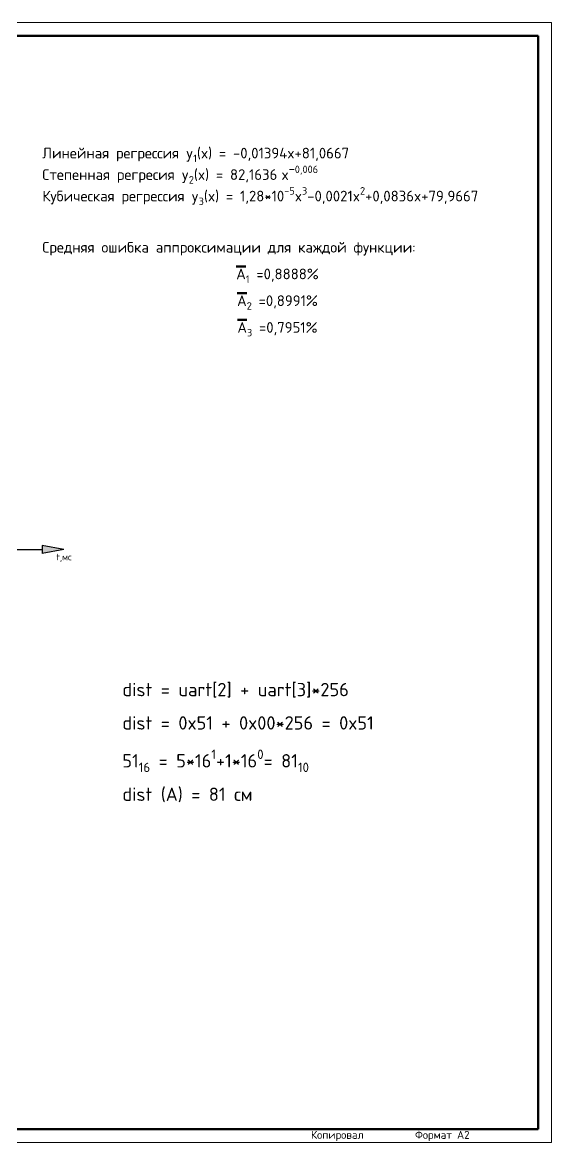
# Model space of a CAD drawing. Header units: millimetres. Extents: x -3633 to 871, y -630 to 261.
# Drawn here: x 28.6 to 226.9, y -159.4 to 260.6 of the extents above; entities that cross this region are included whole.
import ezdxf

# ---------------------------------------------------------------- set-up
doc = ezdxf.new("R2010")
doc.units = ezdxf.units.MM
for name, color, linetype, lineweight in [('border', 7, 'Continuous', 70), ('Text', 7, 'Continuous', 18), ('Сплошная толстая основная', 7, 'Continuous', 70), ('Штриховка', 7, 'Continuous', 9)]:
    doc.layers.add(name, color=color, linetype=linetype, lineweight=lineweight)
doc.layers.add('сетка', color=7, linetype='Continuous', true_color=0xcccccc)
doc.styles.add('Main', font='isocpeur.ttf', dxfattribs={"height": 3})

msp = doc.modelspace()

# ---------------------------------------------------------------- hatches: boundary and pattern name
at = {"layer": 'Штриховка', "true_color": 0xc7c8ca}
h = msp.add_hatch(color=9, dxfattribs=at)
h.dxf.hatch_style = 1
h.paths.add_polyline_path([(44.172, 62.902), (36.059, 64.399), (36.059, 61.405)])

# ---------------------------------------------------------------- linework, layer by layer
at = {"layer": 'border', "lineweight": 18}
for p, q in [((-367.06, 260.55), (226.94, 260.55)), ((226.94, 260.55), (-367.06, 260.55)), ((226.94, -159.45), (226.94, 260.55)), ((226.94, 260.55), (226.94, -159.45)), ((226.94, -159.45), (226.94, 260.55)), ((226.94, -159.45), (226.94, 137.55)), ((-367.06, -159.45), (226.94, -159.45)), ((226.94, -159.45), (-367.06, -159.45)), ((-367.06, -159.45), (226.94, -159.45)), ((226.94, -159.45), (-367.06, -159.45)), ((-367.06, -159.45), (226.94, -159.45)), ((226.94, -159.45), (-367.06, -159.45)), ((-367.06, -159.45), (226.94, -159.45)), ((226.94, -159.45), (-367.06, -159.45)), ((226.94, -159.45), (-70.06, -159.45)), ((226.94, -159.45), (-70.06, -159.45))]:
    msp.add_line(p, q, dxfattribs=at)
at = {"layer": 'border', "lineweight": 70}
for p, q in [((-347.06, 255.55), (221.94, 255.55)), ((221.94, 255.55), (221.94, -154.45)), ((221.94, -154.45), (221.94, -99.45)), ((-65.06, -154.45), (221.94, -154.45)), ((36.94, -154.45), (221.94, -154.45))]:
    msp.add_line(p, q, dxfattribs=at)
at = {"layer": 'border', "lineweight": 40}
for p, q in [((221.94, -114.45), (221.94, -119.45)), ((221.94, -114.45), (221.94, -119.45)), ((221.94, -154.45), (221.94, -154.45))]:
    msp.add_line(p, q, dxfattribs=at)
at = {"layer": 'сетка'}
for p, q in [((44.172, 62.902), (36.059, 64.399)), ((36.059, 64.399), (36.059, 61.405)), ((-273.941, 62.902), (36.059, 62.902)), ((44.172, 62.902), (36.059, 61.405))]:
    msp.add_line(p, q, dxfattribs=at)

# ---------------------------------------------------------------- texts
at = {"layer": 'border', "char_height": 3, "attachment_point": 5, "style": 'Main'}
for s, width, insert in [('\\pxqc;                  Копировал ', 70, (129.44, -156.95)), ('\\pxql;  Формат A2', 40.02094, (191.94, -156.95))]:
    msp.add_mtext_dynamic_manual_height_columns(s, width=width, gutter_width=15, heights=[0], dxfattribs=dict(at, insert=insert))
at = {"layer": 'Text', "insert": (44.172, 61.369), "char_height": 2.5, "attachment_point": 2, "style": 'Main'}
msp.add_mtext_dynamic_manual_height_columns('t,мс', width=4.25209, gutter_width=12.5, heights=[0], dxfattribs=at)
at = {"layer": 'Text', "lineweight": 70, "insert": (66.059, 12.902), "char_height": 5, "attachment_point": 1, "style": 'Main'}
msp.add_mtext_dynamic_manual_height_columns('\\A1;\\pxsm1.5,ql,t30;dist = uart[2] + uart[3]*256\\Pdist = 0x51 + 0x00*256 = 0x51\\P51{\\H0.7x;\\S^ 16;} = 5*16{\\H0.7x;\\S1^ ;}+1*16{\\H0.7x;\\S0^ ;}= 81{\\H0.7x;\\S^ 10;}\\Pdist (A) = 81 см', width=114.23265, gutter_width=22.5, heights=[48.991], dxfattribs=at)
at = {"layer": 'Сплошная толстая основная', "color": 3, "insert": (36.059, 213.547), "char_height": 5, "attachment_point": 1, "style": 'Main'}
msp.add_mtext_dynamic_manual_height_columns('\\A1;\\pxql;{\\H0.8x;\\C256;Линейная регрессия y\\H0.7x;\\S^ 1;\\H1.42857x;(x) = -0,01394x+81,0667\\PСтепенная регресия y\\H0.7x;\\S^ 2;\\H1.42857x;(x) = 82,1636\\fArial|b0|i0|c204|p34; \\fISOCPEUR|b0|i0|c204|p34;x\\H0.7x;\\S−0,006^ ;\\H1.42857x;\\PКубическая регрессия y\\H0.7x;\\S^ 3;\\H1.42857x;(x) = 1,28*10\\H0.7x;\\S-5^ ;\\H1.42857x;x\\H0.7x;\\S3^ ;\\H1.42857x;-0,0021x\\H0.7x;\\S2^ ;\\H1.42857x;+0,0836x+79,9667\\H1.25001x;\\P\\psm1.5;\\P\\H0.8x;Средняя ошибка аппроксимации для каждой функции:\\P\\pqc;\\OA\\H0.7x;\\o\\S^ 1;\\H1.42857x; =0,8888%\\P\\OA\\H0.7x;\\o\\S^ 2;\\H1.42857x; =0,8991%\\P\\OA\\H0.7x;\\o\\S^ 3;\\H1.42857x; =0,7951%}', width=176.30989, gutter_width=15, heights=[0], dxfattribs=at)

doc.saveas('drawing.dxf')
